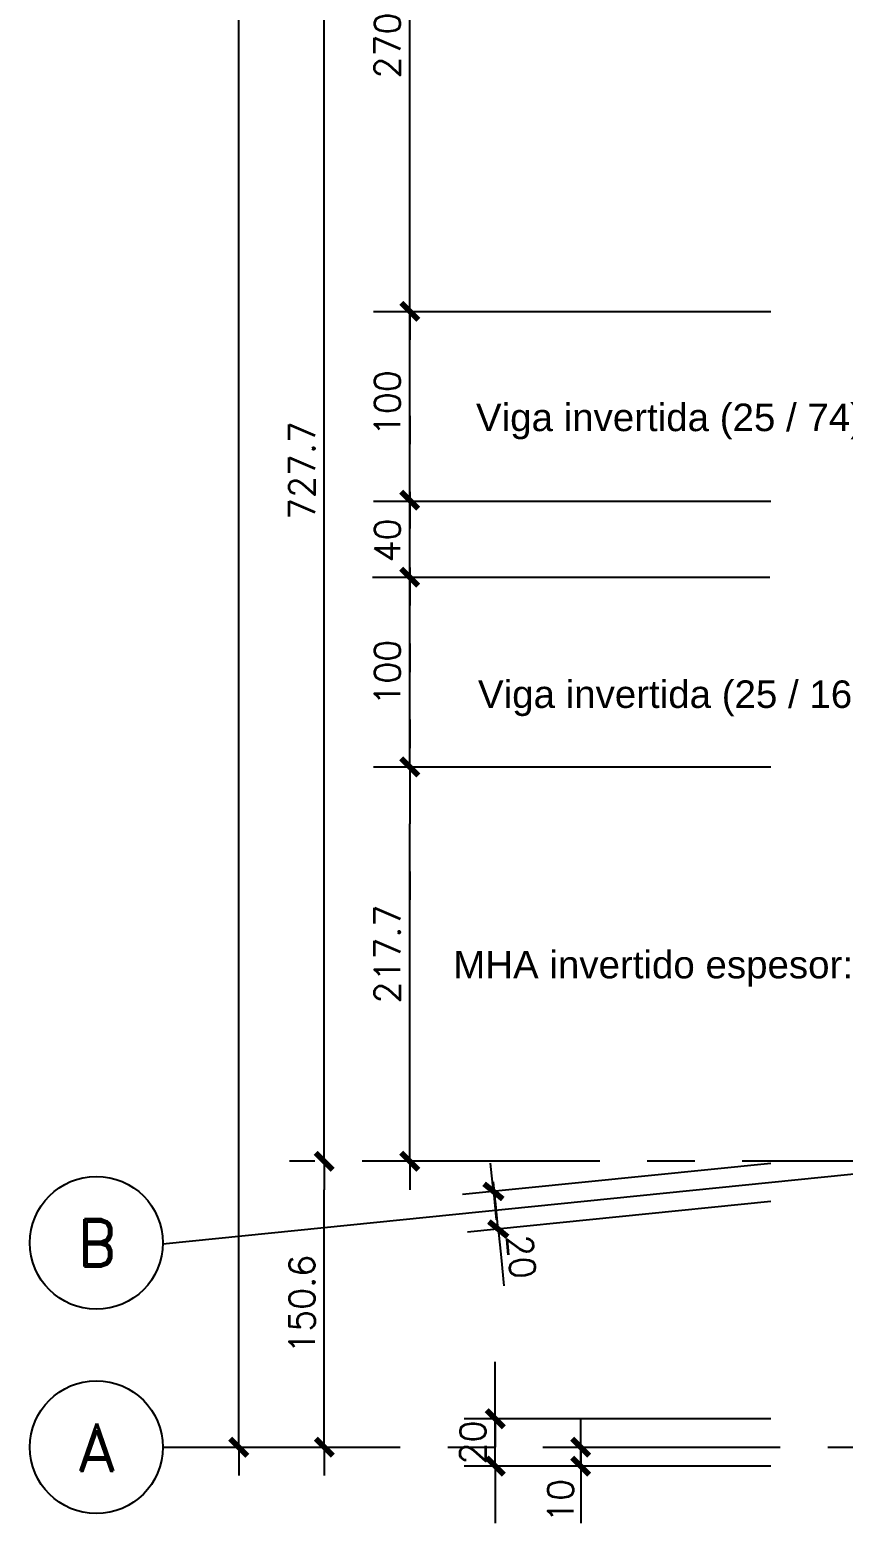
# Model space of a CAD drawing. Header units: millimetres. Extents: x 0 to 223, y -18 to 76.
# Drawn here: x 128.26 to 132.54, y 15.5 to 23.36 of the extents above; entities that cross this region are included whole.
import ezdxf
from ezdxf.enums import TextEntityAlignment as Align

# ---------------------------------------------------------------- set-up
doc = ezdxf.new("R2010")
doc.units = ezdxf.units.MM
doc.linetypes.add('CENTER', pattern=[2, 1.25, -0.25, 0.25, -0.25])
for name, color, linetype in [('01', 1, 'Continuous'), ('Capa1', 8, 'Continuous'), ('COTAS', 1, 'Continuous'), ('COTAS1', 2, 'Continuous'), ('Cotas2', 1, 'Continuous'), ('EJES', 1, 'CENTER')]:
    doc.layers.add(name, color=color, linetype=linetype)
doc.styles.add('ROMAND', font='romand', dxfattribs={"height": 31.5})
doc.styles.add('ROMANS', font='romans.shx', dxfattribs={"height": 16.875})
doc.styles.get("Standard").update_dxf_attribs({"font": 'arial.ttf'})

# ---------------------------------------------------------------- blocks, each defined once
blk = doc.blocks.new('EJE-1')
at = {"color": 3, "linetype": 'Continuous'}
blk.add_circle((0, 0), 35, dxfattribs=at)
at = {"color": 5, "linetype": 'Continuous', "style": 'ROMAND'}
blk.add_attdef('0', text='', height=25, dxfattribs=at).set_placement((0.23, 0), align=Align.MIDDLE)
blk = doc.blocks.new('TICK1')
at = {"color": 2}
for points in [[(0, 0), (-1, 0)], [(0, 0), (1, 0)]]:
    blk.add_lwpolyline(points, dxfattribs=at)
at = {"color": 2, "const_width": 0.2}
blk.add_lwpolyline([(-0.3, -0.3), (0.3, 0.3)], dxfattribs=at)

msp = doc.modelspace()

# ---------------------------------------------------------------- linework, layer by layer
at = {"layer": '01'}
msp.add_line((132.8526, 17.3617), (128.9622, 16.967), dxfattribs=at)
at = {"layer": 'COTAS', "color": 2}
for p, q in [((129.3619, 16.0476), (129.3619, 43.9004)), ((129.8119, 17.5535), (129.8119, 24.5305)), ((129.8119, 16.0476), (129.8119, 17.2535)), ((130.7119, 16.1975), (130.7119, 16.3475)), ((130.7119, 15.7975), (130.7119, 16.0475)), ((131.1619, 15.8976), (131.1619, 16.0475)), ((131.1619, 15.7975), (131.1619, 15.8976)), ((131.1619, 15.7476), (131.1619, 15.5976)), ((130.7119, 15.6475), (130.7119, 15.4975)), ((131.1619, 15.6475), (131.1619, 15.4975))]:
    msp.add_line(p, q, dxfattribs=at)
at = {"layer": 'COTAS1', "color": 2}
for p, q in [((130.2619, 22.0304), (130.2619, 24.5305)), ((130.2619, 22.0304), (130.2619, 22.1804)), ((130.2619, 21.4804), (130.2619, 21.8804)), ((130.2619, 21.6304), (130.2619, 21.7804)), ((130.2619, 21.0804), (130.2619, 21.4804)), ((130.2619, 21.2304), (130.2619, 21.3804)), ((130.2619, 21.3304), (130.2619, 21.1804)), ((130.2619, 20.6804), (130.2619, 21.0804)), ((130.2619, 20.8304), (130.2619, 20.9804)), ((130.2619, 20.9304), (130.2619, 20.7804)), ((130.2619, 20.2804), (130.2619, 20.6804)), ((130.2619, 20.4304), (130.2619, 20.5804)), ((130.2619, 20.5304), (130.2619, 20.3804)), ((130.2619, 19.8804), (130.2619, 20.2804)), ((130.2619, 20.0304), (130.2619, 20.1804)), ((130.2619, 20.1304), (130.2619, 19.9804)), ((130.2619, 19.4804), (130.2619, 19.8804)), ((130.2619, 19.6304), (130.2619, 19.7804)), ((130.2619, 19.7304), (130.2619, 19.5804)), ((130.2619, 19.3304), (130.2619, 19.1804)), ((130.2619, 18.9304), (130.2619, 19.1804)), ((130.2619, 17.5535), (130.2619, 18.9304)), ((130.2619, 18.9304), (130.2619, 18.7804)), ((130.7277, 17.046), (130.7025, 17.2947)), ((130.7429, 16.8968), (130.758, 16.7475))]:
    msp.add_line(p, q, dxfattribs=at)
at = {"layer": 'Cotas2'}
for p, q in [((130.0705, 21.8804), (132.1619, 21.8804)), ((130.0705, 20.8804), (132.1619, 20.8804)), ((130.0665, 20.4804), (132.1578, 20.4804)), ((130.0705, 19.4804), (132.1619, 19.4804)), ((132.1619, 17.3927), (130.5399, 17.2282)), ((132.1619, 17.1915), (130.5651, 17.0295)), ((132.1619, 16.0475), (130.5484, 16.0475)), ((132.1619, 15.7975), (130.5484, 15.7975))]:
    msp.add_line(p, q, dxfattribs=at)
at = {"layer": 'EJES'}
for p, q in [((133.2619, 17.4035), (129.6287, 17.4035)), ((128.9622, 15.8976), (150.1554, 15.8976))]:
    msp.add_line(p, q, dxfattribs=at)

# ---------------------------------------------------------------- block references
at = {"xscale": 0.0100000000002183, "yscale": 0.0100000000002183, "zscale": 0.0100000000002183}
for p, values in [((128.6123, 16.9738), {'0': 'B'}), ((128.6122, 15.8976), {'0': 'A'})]:
    msp.add_blockref('EJE-1', p, dxfattribs=at).add_auto_attribs(values)
at = {"layer": 'COTAS', "color": 2, "xscale": 0.1500000000000909, "yscale": 0.1500000000000909, "zscale": 0.1500000000000909}
for p, rotation in [((129.8119, 17.4035), 90), ((129.8119, 17.4035), 270), ((130.7119, 16.0475), 270), ((129.3619, 15.8976), 270), ((129.8119, 15.8976), 270), ((131.1619, 15.8976), 270), ((130.7119, 15.7975), 90), ((131.1619, 15.7975), 90)]:
    msp.add_blockref('TICK1', p, dxfattribs=dict(at, rotation=rotation))
at = {"layer": 'COTAS1', "color": 2}
for p, xscale, yscale, zscale, rotation in [((130.2619, 21.8804), 0.1500000000000909, 0.1500000000000909, 0.1500000000000909, 270), ((130.2619, 21.8804), 0.1500000000000909, 0.1500000000000909, 0.1500000000000909, 270), ((130.2619, 20.8861), 0.1500000000000909, 0.1500000000000909, 0.1500000000000909, 270), ((130.2619, 20.4804), 0.1500000000000909, 0.1500000000000909, 0.1500000000000909, 90), ((130.2619, 19.4804), 0.1500000000000909, 0.1500000000000909, 0.1500000000000909, 270), ((130.2619, 19.4804), 0.1500000000000909, 0.1500000000000909, 0.1500000000000909, 90), ((130.2619, 17.4035), 0.1500000000000909, 0.1500000000000909, 0.1500000000000909, 270), ((130.7025, 17.2447), 0.1500000000000028, 0.1500000000000028, 0.1500000000000028, 275.7917471897792), ((130.7277, 17.046), 0.1500000000000028, 0.1500000000000028, 0.1500000000000028, 95.7917471897792)]:
    msp.add_blockref('TICK1', p, dxfattribs=dict(at, xscale=xscale, yscale=yscale, zscale=zscale, rotation=rotation))

# ---------------------------------------------------------------- texts
at = {"layer": 'Capa1', "char_height": 0.144975, "attachment_point": 1}
for s, insert in [('Viga invertida (25 / 74) cm', (130.6105, 21.3945)), ('Viga invertida (25 / 164) cm', (130.6211, 19.9364)), ('MHA invertido espesor: 25cm', (130.4908, 18.512))]:
    msp.add_mtext_dynamic_manual_height_columns(s, width=2.767896, gutter_width=0.7249, heights=[0.2432], dxfattribs=dict(at, insert=insert))
at = {"layer": 'COTAS', "color": 3, "char_height": 0.135, "attachment_point": 5, "rotation": 90, "style": 'ROMANS'}
for s, insert in [('\\A1;727.7', (129.6944, 21.042)), ('\\A1;150.6', (129.6944, 16.6505)), ('\\A1;20', (130.5944, 15.9225)), ('\\A1;10', (131.0556, 15.6144))]:
    msp.add_mtext(s, dxfattribs=dict(at, insert=insert))
at = {"layer": 'COTAS1', "color": 3, "char_height": 0.135, "attachment_point": 5, "style": 'ROMANS'}
for s, insert, rotation in [('\\A1;270', (130.1444, 23.2804), 90), ('\\A1;100', (130.1444, 21.3963), 90), ('\\A1;40', (130.1444, 20.6739), 90), ('\\A1;100', (130.1444, 19.9773), 90), ('\\A1;217.7', (130.1444, 18.4947), 90), ('\\A1;20', (130.8493, 16.9003), 275.79175)]:
    msp.add_mtext(s, dxfattribs=dict(at, insert=insert, rotation=rotation))

doc.saveas('drawing.dxf')
